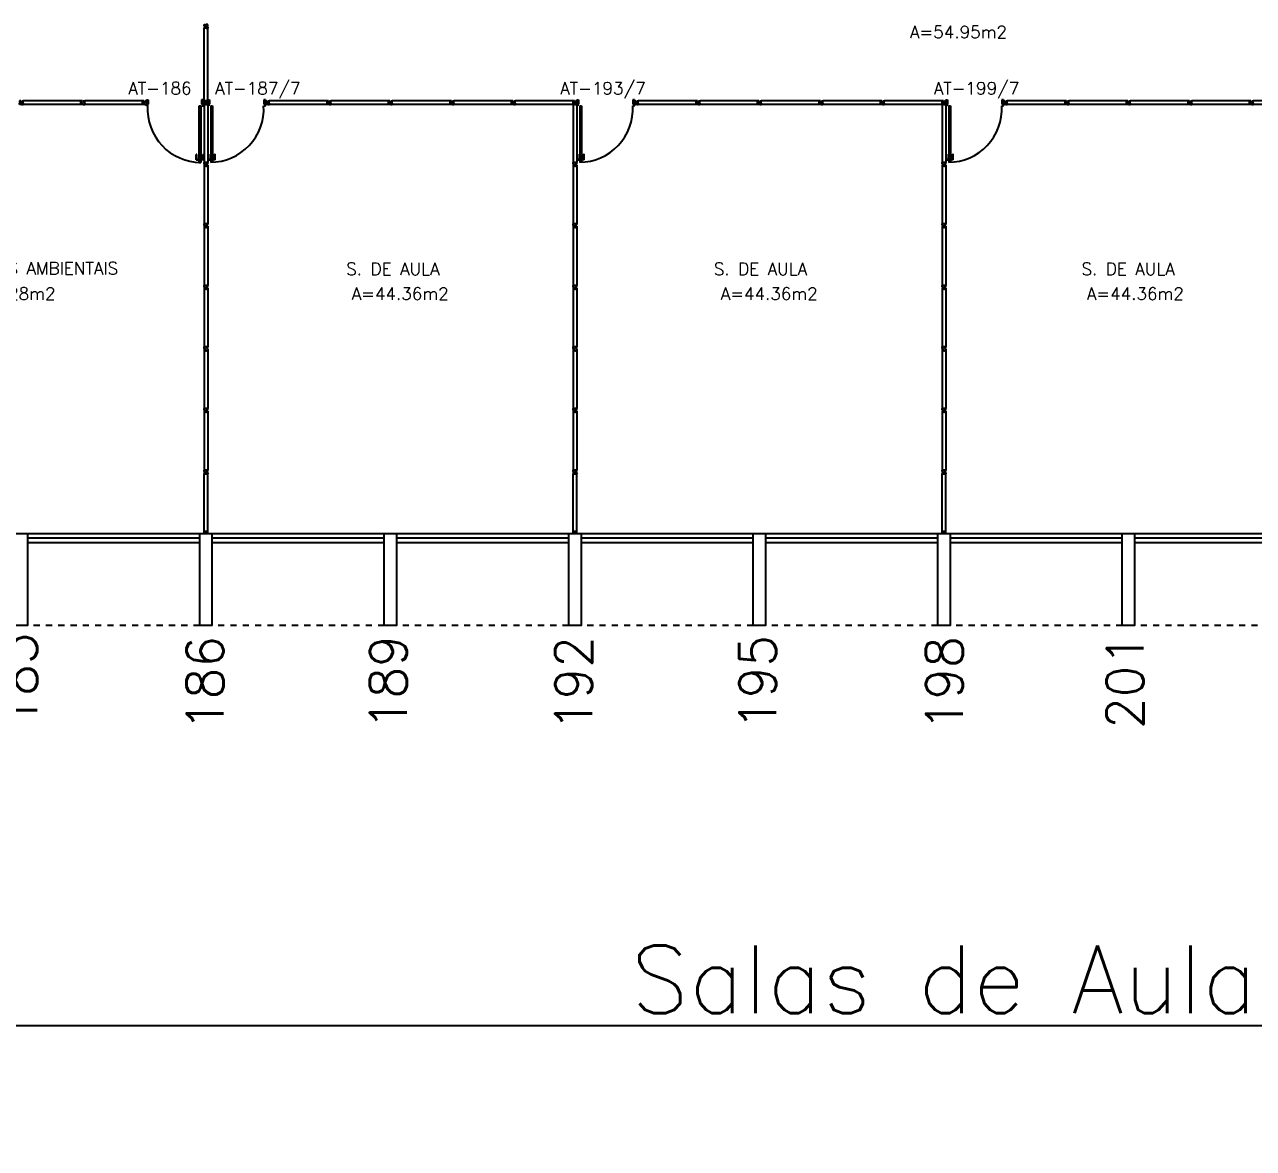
# Model space of a CAD drawing. Extents: x -250 to -5, y 354 to 449.
# Drawn here: x -53.54 to -33.56, y 356.9 to 375.17 of the extents above; entities that cross this region are included whole.
import ezdxf
from ezdxf.enums import TextEntityAlignment as Align

# ---------------------------------------------------------------- set-up
doc = ezdxf.new("R2010")
doc.units = 0
doc.header["$LTSCALE"] = 0.02
doc.header["$MEASUREMENT"] = 0
doc.header["$PDMODE"] = 98
doc.linetypes.add('HIDDEN2', pattern=[0.1875, 0.125, -0.0625])
doc.layers.get('0').update_dxf_attribs({"linetype": 'CONTINUOUS'})
doc.layers.get('DEFPOINTS').update_dxf_attribs({"linetype": 'CONTINUOUS'})
for name, color, linetype in [('DIV', 2, 'CONTINUOUS'), ('ESQ', 2, 'CONTINUOUS'), ('ESTR', 3, 'CONTINUOUS'), ('NOPILAR1', 2, 'CONTINUOUS'), ('PROJ', 1, 'HIDDEN2'), ('TEXTO', 2, 'CONTINUOUS'), ('TEXTO-CENTRO-CUSTO', 2, 'CONTINUOUS'), ('TEXTO-ENDEREÇO', 2, 'CONTINUOUS'), ('ÁREA', 2, 'CONTINUOUS')]:
    doc.layers.add(name, color=color, linetype=linetype)
doc.styles.add('1', font='romans.shx')
doc.styles.add('NOPILAR', font='simplex.shx', dxfattribs={"height": 0.6})
doc.styles.add('UNB-100', font='simplex.shx', dxfattribs={"height": 0.2})
doc.styles.add('UNB-100-1', font='simplex.shx', dxfattribs={"height": 0.2})
doc.dimstyles.new('1-600', dxfattribs={"dimtxt": 1.1, "dimasz": 2.5, "dimexe": 2, "dimexo": 4, "dimgap": 0.2, "dimtad": 1, "dimdec": 0, "dimzin": 4, "dimdsep": 46, "dimlunit": 6, "dimtxsty": '1', "dimblk1": 'NONE', "dimblk2": 'NONE', "dimsah": 1, "dimcen": 0, "dimclrd": 2, "dimclre": 2, "dimclrt": 2, "dimadec": 0, "dimazin": 0, "dimtfac": 1, "dimtdec": 0, "dimtmove": 2, "dimatfit": 3, "dimldrblk": 'NONE', "dimfxl": 0, "dimtolj": 1, "dimtzin": 0, "dimarcsym": 0})

# ---------------------------------------------------------------- blocks, each defined once
blk = doc.blocks.new('DIVMT-TTS')
for p, q in [((-0.03, 0.03), (-0.03, 0.006)), ((-0.008, 0.03), (-0.03, 0.03)), ((-0.0185, 0.006), (-0.03, 0.006)), ((-0.0185, -0.006), (-0.0185, 0.006)), ((-0.008, 0.03), (-0.008, 0.02)), ((-0.008, 0.02), (0.008, 0.02)), ((-0.0051, 0), (0.0051, 0)), ((0.0051, 0), (-0.0051, 0)), ((-0.0051, 0), (0.0051, 0)), ((0, -0.0051), (0, 0.0051)), ((0, 0.0051), (0, -0.0051)), ((0.008, 0.03), (0.008, 0.02)), ((0.008, 0.03), (0.03, 0.03)), ((0.0205, 0.006), (0.03, 0.006)), ((0.0205, -0.006), (0.0205, 0.006)), ((0.0205, 0.006), (0.0205, -0.006)), ((0.0205, 0.006), (0.03, 0.006)), ((0.97, 0.03), (0.03, 0.03)), ((0.03, 0.006), (0.03, 0.03)), ((0.03, -0.03), (0.03, 0.03)), ((0.03, -0.005), (0.03, 0.005)), ((0.97, -0.03), (0.97, 0.03)), ((0.97, 0.03), (0.97, 0.009)), ((0.97, 0.009), (0.97, 0.027)), ((0.9795, 0.006), (0.97, 0.006)), ((0.97, -0.005), (0.97, 0.005)), ((0.9795, 0.006), (0.9795, -0.006)), ((1.0051, 0), (0.9949, 0)), ((1, 0.0051), (1, -0.0051)), ((-0.0185, -0.006), (-0.03, -0.006)), ((-0.03, -0.03), (-0.03, -0.006)), ((-0.008, -0.03), (-0.03, -0.03)), ((-0.008, -0.03), (-0.008, -0.02)), ((-0.008, -0.02), (0.008, -0.02)), ((0.008, -0.03), (0.008, -0.02)), ((0.008, -0.03), (0.03, -0.03)), ((0.0205, -0.006), (0.03, -0.006)), ((0.0205, -0.006), (0.03, -0.006)), ((0.03, -0.006), (0.03, -0.03)), ((0.97, -0.03), (0.03, -0.03)), ((0.9795, -0.006), (0.97, -0.006)), ((0.97, -0.009), (0.97, -0.027))]:
    blk.add_line(p, q)
blk = doc.blocks.new('DIV-TTS')
for p, q in [((-0.0051, 0), (0.0051, 0)), ((0, -0.0051), (0, 0.0051)), ((0.0205, 0.006), (0.03, 0.006)), ((0.0205, -0.006), (0.0205, 0.006)), ((0.03, 0.03), (0.97, 0.03)), ((0.03, 0.03), (0.03, -0.03)), ((0.03, 0.009), (0.03, 0.027)), ((0.03, 0.005), (0.03, -0.005)), ((0.97, 0.03), (0.97, -0.03)), ((0.9795, 0.006), (0.97, 0.006)), ((0.97, 0.005), (0.97, -0.005)), ((0.9795, -0.006), (0.9795, 0.006)), ((1.0051, 0), (0.9949, 0)), ((0.9949, 0), (1.0051, 0)), ((1, -0.0051), (1, 0.0051)), ((0.0205, -0.006), (0.03, -0.006)), ((0.03, -0.03), (0.03, -0.009)), ((0.03, -0.009), (0.03, -0.027)), ((0.03, -0.03), (0.97, -0.03)), ((0.9795, -0.006), (0.97, -0.006))]:
    blk.add_line(p, q)
blk = doc.blocks.new('MTINI-TTS')
for p, q in [((-0.03, 0.008), (-0.03, 0.03)), ((0.03, 0.03), (-0.03, 0.03)), ((-0.03, 0.008), (-0.02, 0.008)), ((-0.009, 0.03), (-0.027, 0.03)), ((-0.02, 0.008), (-0.02, 0)), ((-0.001, 0), (-0.02, 0)), ((-0.006, 0.02), (-0.006, 0.03)), ((-0.006, 0.023), (-0.006, 0.027)), ((-0.006, 0.02), (0.006, 0.02)), ((0.005, 0.03), (-0.005, 0.03)), ((0.005, 0), (-0.005, 0)), ((0.004, 0.02), (-0.004, 0.02)), ((0.02, 0), (-0.001, 0)), ((0, -0.005), (0, 0.005)), ((0.006, 0.02), (0.006, 0.03)), ((0.006, 0.023), (0.006, 0.027)), ((0.009, 0.03), (0.027, 0.03)), ((0.03, 0.008), (0.02, 0.008)), ((0.02, 0), (0.02, 0.008)), ((0.03, 0.008), (0.03, 0.03))]:
    blk.add_line(p, q)
blk = doc.blocks.new('PDV2D-TTS')
at = {"layer": 'DIV'}
for p, q in [((0.03, 0.05), (0.06, 0.05)), ((0.03, 0.035), (0.03, 0.05)), ((0.03, -0.035), (0.03, 0.035)), ((0.06, 0.05), (0.06, -0.02)), ((0.941, 0.05), (0.941, -0.02)), ((0.971, 0.05), (0.941, 0.05)), ((0.971, 0.035), (0.971, 0.05)), ((0.971, -0.035), (0.971, 0.035)), ((0.03, -0.05), (0.03, -0.035)), ((0.05, -0.05), (0.03, -0.05)), ((0.05, -0.02), (0.06, -0.02)), ((0.05, -0.02), (0.05, -0.05)), ((0.079, -0.05), (0.109, -0.05)), ((0.079, -0.05), (0.079, -0.965)), ((0.109, -0.05), (0.109, -0.965)), ((0.951, -0.02), (0.941, -0.02)), ((0.951, -0.02), (0.951, -0.05)), ((0.951, -0.05), (0.971, -0.05)), ((0.971, -0.05), (0.971, -0.035)), ((0.109, -0.965), (0.079, -0.965))]:
    blk.add_line(p, q, dxfattribs=at)
at = {"layer": 'DIV', "color": 1}
for p, q in [((0.036, -0.925), (0.036, -0.835)), ((0.046, -0.835), (0.036, -0.835)), ((0.036, -0.925), (0.076, -0.925)), ((0.046, -0.915), (0.046, -0.835)), ((0.046, -0.915), (0.076, -0.915)), ((0.141, -0.915), (0.111, -0.915)), ((0.151, -0.925), (0.111, -0.925)), ((0.141, -0.915), (0.141, -0.835)), ((0.141, -0.835), (0.151, -0.835)), ((0.151, -0.925), (0.151, -0.835))]:
    blk.add_line(p, q, dxfattribs=at)
blk.add_arc((0.076, -0.1), 0.865, 270, 3.3214, dxfattribs=at)
blk = doc.blocks.new('PDV2E-TTS')
at = {"layer": 'DIV'}
for p, q in [((-0.967, 0.035), (-0.967, 0.05)), ((-0.967, 0.05), (-0.937, 0.05)), ((-0.967, -0.035), (-0.967, 0.035)), ((-0.937, 0.05), (-0.937, -0.02)), ((-0.068, 0.05), (-0.068, -0.02)), ((-0.038, 0.05), (-0.068, 0.05)), ((-0.038, 0.035), (-0.038, 0.05)), ((-0.038, -0.035), (-0.038, 0.035)), ((-0.967, -0.05), (-0.967, -0.035)), ((-0.947, -0.05), (-0.967, -0.05)), ((-0.947, -0.02), (-0.947, -0.05)), ((-0.947, -0.02), (-0.937, -0.02)), ((-0.083, -0.054), (-0.113, -0.054)), ((-0.113, -0.054), (-0.113, -0.969)), ((-0.083, -0.054), (-0.083, -0.969)), ((-0.059, -0.02), (-0.068, -0.02)), ((-0.059, -0.02), (-0.059, -0.05)), ((-0.059, -0.05), (-0.037, -0.05)), ((-0.038, -0.05), (-0.038, -0.035)), ((-0.113, -0.969), (-0.083, -0.969))]:
    blk.add_line(p, q, dxfattribs=at)
at = {"layer": 'DIV', "color": 1}
for p, q in [((-0.145, -0.839), (-0.155, -0.839)), ((-0.155, -0.929), (-0.155, -0.839)), ((-0.155, -0.929), (-0.115, -0.929)), ((-0.145, -0.919), (-0.145, -0.839)), ((-0.145, -0.919), (-0.115, -0.919)), ((-0.05, -0.919), (-0.08, -0.919)), ((-0.04, -0.929), (-0.08, -0.929)), ((-0.05, -0.839), (-0.04, -0.839)), ((-0.05, -0.919), (-0.05, -0.839)), ((-0.04, -0.929), (-0.04, -0.839))]:
    blk.add_line(p, q, dxfattribs=at)
blk.add_arc((-0.081, -0.101), 0.867, 176.6046, 269.9049, dxfattribs=at)
blk = doc.blocks.new('MTT-TTS')
for p, q in [((-0.008, 0.03), (-0.03, 0.03)), ((-0.03, 0.03), (-0.03, 0.006)), ((-0.0185, 0.006), (-0.03, 0.006)), ((-0.0185, -0.006), (-0.0185, 0.006)), ((-0.008, 0.03), (-0.008, 0.02)), ((-0.008, 0.02), (0.008, 0.02)), ((-0.0051, 0), (0.0051, 0)), ((0, -0.0051), (0, 0.0051)), ((0.008, 0.03), (0.03, 0.03)), ((0.008, 0.03), (0.008, 0.02)), ((0.0205, -0.006), (0.0205, 0.006)), ((0.0205, 0.006), (0.03, 0.006)), ((0.03, 0.006), (0.03, 0.03)), ((-0.03, -0.03), (-0.03, -0.006)), ((-0.0185, -0.006), (-0.03, -0.006)), ((-0.008, -0.03), (-0.03, -0.03)), ((-0.008, -0.02), (0.008, -0.02)), ((-0.008, -0.03), (-0.008, -0.02)), ((0.008, -0.03), (0.008, -0.02)), ((0.008, -0.03), (0.03, -0.03)), ((0.0205, -0.006), (0.03, -0.006)), ((0.03, -0.006), (0.03, -0.03))]:
    blk.add_line(p, q)
blk = doc.blocks.new('*D54')
at = {"color": 2, "linetype": 'ByBlock', "transparency": 16777216}
for p, q in [((-46.088, 351.649), (-46.088, 347.149)), ((-9.888, 351.649), (-9.888, 347.149)), ((-46.088, 349.149), (-9.888, 349.149))]:
    blk.add_line(p, q, dxfattribs=at)
at = {"layer": 'DEFPOINTS', "color": 0, "linetype": 'ByBlock', "transparency": 16777216}
for p in [(-46.088, 355.649), (-9.888, 355.649), (-9.888, 349.149)]:
    blk.add_point(p, dxfattribs=at)
at = {"color": 2, "linetype": 'ByBlock', "transparency": 16777216, "insert": (-27.988, 349.899), "char_height": 1.1, "attachment_point": 5, "style": '1'}
blk.add_mtext('\\A1;Salas de Aula', dxfattribs=at)
blk = doc.blocks.new('_NONE')
at = {"color": 0, "linetype": 'ByBlock'}
blk.add_circle((0, 0), 0.25, dxfattribs=at)

msp = doc.modelspace()

# ---------------------------------------------------------------- linework, layer by layer
at = {"layer": 'DIV'}
for p, q in [((-50.626, 375.169), (-50.602, 375.169)), ((-50.626, 375.147), (-50.626, 375.169)), ((-50.626, 375.147), (-50.616, 375.147)), ((-50.626, 375.131), (-50.616, 375.131)), ((-50.626, 375.131), (-50.626, 375.109)), ((-50.626, 373.927), (-50.626, 375.109)), ((-50.602, 375.109), (-50.626, 375.109)), ((-50.566, 375.109), (-50.626, 375.109)), ((-50.616, 375.147), (-50.616, 375.131)), ((-50.602, 375.157), (-50.602, 375.169)), ((-50.59, 375.157), (-50.602, 375.157)), ((-50.602, 375.118), (-50.602, 375.109)), ((-50.59, 375.118), (-50.602, 375.118)), ((-50.602, 375.118), (-50.59, 375.118)), ((-50.602, 375.118), (-50.602, 375.109)), ((-50.591, 375.139), (-50.601, 375.139)), ((-50.601, 375.139), (-50.591, 375.139)), ((-50.591, 375.109), (-50.601, 375.109)), ((-50.596, 375.144), (-50.596, 375.134)), ((-50.596, 375.134), (-50.596, 375.144)), ((-50.596, 375.144), (-50.596, 375.134)), ((-50.59, 375.157), (-50.59, 375.169)), ((-50.566, 375.169), (-50.59, 375.169)), ((-50.59, 375.118), (-50.59, 375.109)), ((-50.59, 375.118), (-50.59, 375.109)), ((-50.59, 375.109), (-50.566, 375.109)), ((-50.566, 375.147), (-50.576, 375.147)), ((-50.576, 375.147), (-50.576, 375.131)), ((-50.566, 375.131), (-50.576, 375.131)), ((-50.566, 375.147), (-50.566, 375.169)), ((-50.566, 375.131), (-50.566, 375.109)), ((-50.566, 373.927), (-50.566, 375.109)), ((-50.602, 373.927), (-50.626, 373.927)), ((-50.626, 373.905), (-50.626, 373.927)), ((-50.566, 373.927), (-50.626, 373.927)), ((-50.566, 373.927), (-50.626, 373.927)), ((-50.626, 373.927), (-50.605, 373.927)), ((-50.626, 373.905), (-50.616, 373.905)), ((-50.626, 373.889), (-50.616, 373.889)), ((-50.626, 373.889), (-50.626, 373.867)), ((-50.626, 373.867), (-50.602, 373.867)), ((-50.605, 373.927), (-50.623, 373.927)), ((-50.616, 373.889), (-50.616, 373.905)), ((-50.602, 373.918), (-50.602, 373.927)), ((-50.602, 373.918), (-50.602, 373.927)), ((-50.602, 373.918), (-50.602, 373.927)), ((-50.59, 373.918), (-50.602, 373.918)), ((-50.602, 373.918), (-50.59, 373.918)), ((-50.602, 373.918), (-50.59, 373.918)), ((-50.602, 373.879), (-50.602, 373.867)), ((-50.59, 373.879), (-50.602, 373.879)), ((-50.591, 373.927), (-50.601, 373.927)), ((-50.591, 373.927), (-50.601, 373.927)), ((-50.591, 373.897), (-50.601, 373.897)), ((-50.601, 373.897), (-50.591, 373.897)), ((-50.601, 373.897), (-50.591, 373.897)), ((-50.596, 373.892), (-50.596, 373.902)), ((-50.596, 373.902), (-50.596, 373.892)), ((-50.596, 373.892), (-50.596, 373.902)), ((-50.596, 373.892), (-50.596, 373.902)), ((-50.59, 373.927), (-50.566, 373.927)), ((-50.59, 373.918), (-50.59, 373.927)), ((-50.59, 373.918), (-50.59, 373.927)), ((-50.59, 373.918), (-50.59, 373.927)), ((-50.59, 373.879), (-50.59, 373.867)), ((-50.566, 373.867), (-50.59, 373.867)), ((-50.587, 373.927), (-50.569, 373.927)), ((-50.566, 373.905), (-50.576, 373.905)), ((-50.576, 373.889), (-50.576, 373.905)), ((-50.566, 373.889), (-50.576, 373.889)), ((-50.566, 373.905), (-50.566, 373.927)), ((-50.566, 373.889), (-50.566, 373.867))]:
    msp.add_line(p, q, dxfattribs=at)
at = {"layer": 'ESQ', "color": 1}
for p, q in [((-53.496, 366.897), (-50.696, 366.897)), ((-53.496, 366.822), (-50.696, 366.822)), ((-50.496, 366.897), (-47.696, 366.897)), ((-50.496, 366.822), (-47.696, 366.822)), ((-47.496, 366.897), (-44.696, 366.897)), ((-47.496, 366.822), (-44.696, 366.822)), ((-44.496, 366.897), (-41.696, 366.897)), ((-44.496, 366.822), (-41.696, 366.822)), ((-41.496, 366.897), (-38.696, 366.897)), ((-41.496, 366.822), (-38.696, 366.822)), ((-38.496, 366.897), (-35.696, 366.897)), ((-38.496, 366.822), (-35.696, 366.822)), ((-35.496, 366.897), (-32.696, 366.897)), ((-35.496, 366.822), (-32.696, 366.822)), ((-53.496, 366.747), (-50.696, 366.747)), ((-50.496, 366.747), (-47.696, 366.747)), ((-47.496, 366.747), (-44.696, 366.747)), ((-44.496, 366.747), (-41.696, 366.747)), ((-41.496, 366.747), (-38.696, 366.747)), ((-38.496, 366.747), (-35.696, 366.747)), ((-35.496, 366.747), (-32.696, 366.747))]:
    msp.add_line(p, q, dxfattribs=at)
at = {"layer": 'ESTR'}
for points in [[(-53.496, 366.897), (-53.496, 365.397), (-53.696, 365.397), (-53.696, 366.897)], [(-50.496, 366.897), (-50.496, 365.397), (-50.696, 365.397), (-50.696, 366.897)], [(-47.496, 366.897), (-47.496, 365.397), (-47.696, 365.397), (-47.696, 366.897)], [(-44.496, 366.897), (-44.496, 365.397), (-44.696, 365.397), (-44.696, 366.897)], [(-41.496, 366.897), (-41.496, 365.397), (-41.696, 365.397), (-41.696, 366.897)], [(-38.496, 366.897), (-38.496, 365.397), (-38.696, 365.397), (-38.696, 366.897)], [(-35.496, 366.897), (-35.496, 365.397), (-35.696, 365.397), (-35.696, 366.897)]]:
    msp.add_lwpolyline(points, close=True, dxfattribs=at)
at = {"layer": 'PROJ'}
for p, q in [((-50.696, 365.397), (-53.496, 365.397)), ((-47.696, 365.397), (-50.496, 365.397)), ((-44.696, 365.397), (-47.496, 365.397)), ((-41.696, 365.397), (-44.496, 365.397)), ((-38.696, 365.397), (-41.496, 365.397)), ((-35.696, 365.397), (-38.496, 365.397)), ((-32.696, 365.397), (-35.496, 365.397))]:
    msp.add_line(p, q, dxfattribs=at)

# ---------------------------------------------------------------- block references
at = {"layer": 'DIV'}
for name, p in [('DIVMT-TTS', (-53.596, 373.897)), ('DIVMT-TTS', (-52.596, 373.897)), ('MTT-TTS', (-51.596, 373.897)), ('PDV2E-TTS', (-50.596, 373.897)), ('PDV2D-TTS', (-50.596, 373.897)), ('DIVMT-TTS', (-49.596, 373.897)), ('DIVMT-TTS', (-48.596, 373.897)), ('DIVMT-TTS', (-47.596, 373.897)), ('DIVMT-TTS', (-46.596, 373.897)), ('DIVMT-TTS', (-45.596, 373.897)), ('MTT-TTS', (-44.596, 373.897)), ('PDV2D-TTS', (-44.596, 373.897)), ('DIVMT-TTS', (-43.596, 373.897)), ('DIVMT-TTS', (-42.596, 373.897)), ('DIVMT-TTS', (-41.596, 373.897)), ('DIVMT-TTS', (-40.596, 373.897)), ('DIVMT-TTS', (-39.596, 373.897)), ('MTT-TTS', (-38.596, 373.897)), ('PDV2D-TTS', (-38.596, 373.897)), ('DIVMT-TTS', (-37.596, 373.897)), ('DIVMT-TTS', (-36.596, 373.897)), ('DIVMT-TTS', (-35.596, 373.897)), ('DIVMT-TTS', (-34.596, 373.897)), ('DIVMT-TTS', (-33.596, 373.897)), ('MTINI-TTS', (-50.596, 366.897)), ('MTINI-TTS', (-44.596, 366.897)), ('MTINI-TTS', (-38.596, 366.897))]:
    msp.add_blockref(name, p, dxfattribs=at)
at = {"layer": 'DIV', "rotation": 90.00000000000001}
for name, p in [('DIVMT-TTS', (-50.596, 372.897)), ('DIVMT-TTS', (-44.596, 372.897)), ('DIVMT-TTS', (-38.596, 372.897)), ('DIVMT-TTS', (-50.596, 371.897)), ('DIVMT-TTS', (-44.596, 371.897)), ('DIVMT-TTS', (-38.596, 371.897)), ('DIVMT-TTS', (-50.596, 370.897)), ('DIVMT-TTS', (-44.596, 370.897)), ('DIVMT-TTS', (-38.596, 370.897)), ('DIVMT-TTS', (-50.596, 369.897)), ('DIVMT-TTS', (-44.596, 369.897)), ('DIVMT-TTS', (-38.596, 369.897)), ('DIVMT-TTS', (-50.596, 368.897)), ('DIVMT-TTS', (-44.596, 368.897)), ('DIVMT-TTS', (-38.596, 368.897)), ('DIVMT-TTS', (-50.596, 367.897)), ('DIVMT-TTS', (-44.596, 367.897)), ('DIVMT-TTS', (-38.596, 367.897)), ('DIV-TTS', (-50.596, 366.897)), ('DIV-TTS', (-44.596, 366.897)), ('DIV-TTS', (-38.596, 366.897))]:
    msp.add_blockref(name, p, dxfattribs=at)

# ---------------------------------------------------------------- texts
at = {"layer": 'NOPILAR1', "style": 'NOPILAR'}
for s, p in [('183', (-53.34, 363.742)), ('183', (-53.34, 363.742)), ('186', (-50.309, 363.686)), ('186', (-50.309, 363.686)), ('189', (-47.33, 363.699)), ('189', (-47.33, 363.699)), ('192', (-44.317, 363.684)), ('192', (-44.317, 363.684)), ('195', (-41.325, 363.702)), ('195', (-41.325, 363.702)), ('198', (-38.29, 363.682)), ('198', (-38.29, 363.682)), ('201', (-35.353, 363.717)), ('201', (-35.353, 363.717))]:
    msp.add_text(s, height=0.6, rotation=90, dxfattribs=at).set_placement(p)
at = {"layer": 'TEXTO', "style": 'UNB-100'}
for s, p in [('C.A. DE CIÊNCIAS AMBIENTAIS', (-55.948, 371.108)), ('S. DE AULA', (-48.313, 371.097)), ('S. DE AULA', (-42.337, 371.097)), ('S. DE AULA', (-36.36, 371.097))]:
    msp.add_text(s, height=0.2, dxfattribs=at).set_placement(p)
at = {"layer": 'TEXTO-ENDEREÇO', "style": 'UNB-100-1'}
for s, p in [('AT-186', (-51.857, 374.034)), ('AT-187/7', (-50.445, 374.034)), ('AT-193/7', (-44.834, 374.034)), ('AT-199/7', (-38.76, 374.034))]:
    msp.add_text(s, height=0.2, dxfattribs=at).set_placement(p)
at = {"layer": 'ÁREA', "style": 'UNB-100'}
for s, p in [('A=54.95m2', (-38.359, 374.948)), ('A=41.28m2', (-53.828, 370.694)), ('A=44.36m2', (-47.436, 370.694)), ('A=44.36m2', (-41.436, 370.694)), ('A=44.36m2', (-35.483, 370.694))]:
    msp.add_text(s, height=0.2, dxfattribs=at).set_placement(p, align=Align.CENTER)

# ---------------------------------------------------------------- dimensions: what is measured, and where the dimension line sits
at = {"layer": 'TEXTO-CENTRO-CUSTO'}
dim = msp.add_linear_dim(base=(-20.496, 358.897), p1=(-56.696, 365.397), p2=(-20.496, 365.397), angle=0, text='Salas de Aula', dimstyle='1-600', dxfattribs=at)
dim.commit()
dim.dimension.update_dxf_attribs({"geometry": '*D54', "text_midpoint": (-38.596, 359.647), "insert": (-10.608, 9.749)})

doc.saveas('drawing.dxf')
